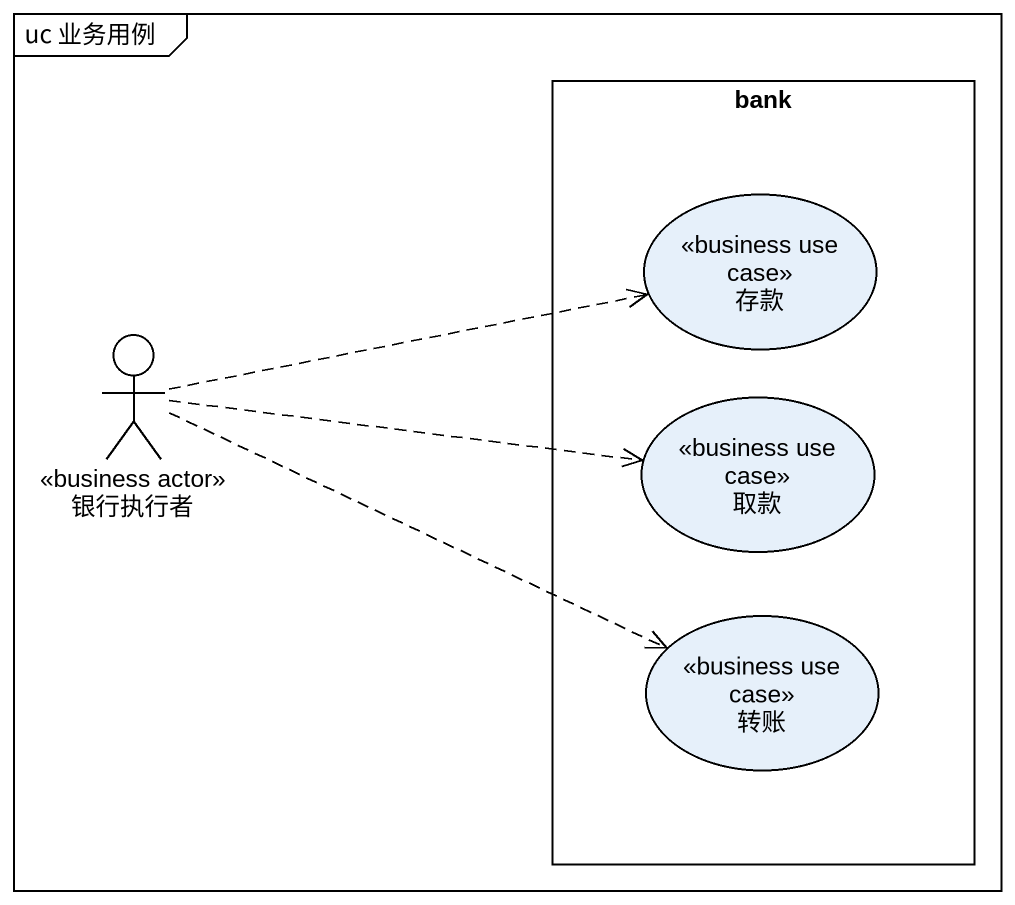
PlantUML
@startuml
mainframe uc 业务用例
rectangle bank {
  usecase 存款 <<business use case>>
  usecase 取款 <<business use case>>
  usecase 转账 <<business use case>>
}
actor 银行执行者 <<business actor>>
银行执行者 .right.> 存款
银行执行者 .right.> 取款
银行执行者 .right.> 转账
@enduml
